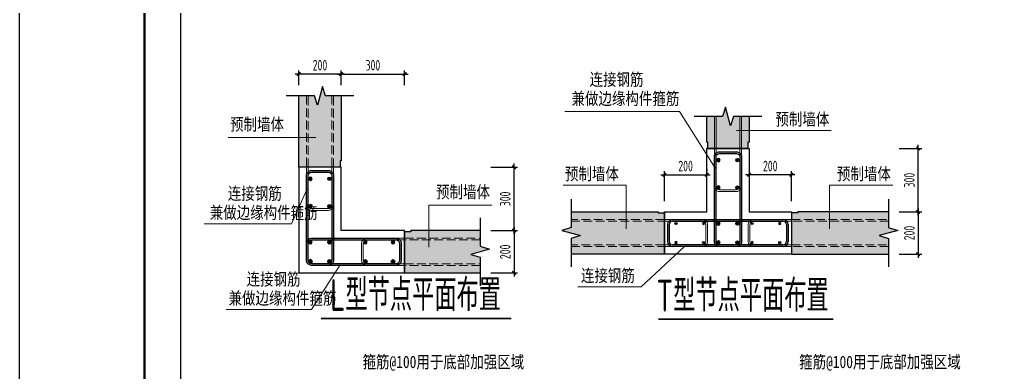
# Model space of a CAD drawing. Extents: x -85320 to 1679916, y -1321939 to 627.
# Drawn here: x 1203557 to 1231384, y -714867 to -704868 of the extents above; entities that cross this region are included whole.
import ezdxf
from ezdxf.enums import TextEntityAlignment as Align

# ---------------------------------------------------------------- set-up
doc = ezdxf.new("R2010")
doc.units = 0
doc.header["$LTSCALE"] = 1000
doc.linetypes.add('DASH', pattern=[0.35, 0.25, -0.1])
for name, color, linetype, lineweight in [('9柱筋', 6, 'Continuous', 13), ('9箍筋', 4, 'Continuous', 13), ('DIM', 3, 'Continuous', 0), ('S-DETL', 4, 'Continuous', 25), ('引出线', 20, 'Continuous', 13), ('构件-轮廓线', 7, 'Continuous', 30), ('纵文字', 30, 'Continuous', 18)]:
    doc.layers.add(name, color=color, linetype=linetype, lineweight=lineweight)
for name, color, linetype in [('BORDER', 7, 'Continuous'), ('s-detl-rein', 6, 'Continuous'), ('S-TITLE', 7, 'Continuous'), ('TEXT', 7, 'Continuous'), ('总说明下划线', 8, 'Continuous'), ('打印线框', 7, 'Continuous'), ('拉模', 7, 'Continuous')]:
    doc.layers.add(name, color=color, linetype=linetype)
doc.layers.add('钢筋填充', color=7, linetype='Continuous', true_color=0x737373)
doc.styles.add('0标准院仿宋0.8', font='', dxfattribs={"width": 0.8})
doc.styles.add('TSSD_Dimension', font='tssdeng.shx', dxfattribs={"width": 0.7, "bigfont": 'hztxt.shx'})
doc.styles.add('TSSD_Rein', font='Tssdeng.shx', dxfattribs={"width": 0.7, "bigfont": 'hztxt.shx'})
doc.styles.get('0标准院仿宋0.8').set_extended_font_data('FangSong_GB2312')
doc.dimstyles.new('TSSD_20_100', dxfattribs={"dimtxt": 300, "dimasz": 100, "dimexe": 100, "dimexo": 300, "dimgap": 100, "dimtad": 1, "dimdec": 0, "dimlfac": 0.2, "dimzin": 0, "dimdsep": 46, "dimtxsty": 'TSSD_Dimension', "dimblk": 'ARCHTICK', "dimblk1": 'ARCHTICK', "dimblk2": 'ARCHTICK', "dimcen": 0, "dimdle": 100, "dimclrt": 7, "dimadec": 0, "dimazin": 0, "dimtfac": 1, "dimtdec": 0, "dimtix": 1, "dimtmove": 2, "dimatfit": 3, "dimfxl": 1, "dimtolj": 1, "dimtzin": 0, "dimarcsym": 0})

# ---------------------------------------------------------------- blocks, each defined once
blk = doc.blocks.new('A$C63F51810')
at = {"layer": 's-detl-rein'}
h = blk.add_hatch(color=1, dxfattribs=at)
edge = h.paths.add_edge_path()
edge.add_arc((0, 0), 35, 0, 360)
at = {"layer": 's-detl-rein', "color": 4, "ltscale": 0.2}
blk.add_circle((0, 0), 35, dxfattribs=at)
blk = doc.blocks.new('_ArchTick')
at = {"color": 0, "linetype": 'ByBlock', "const_width": 0.4}
blk.add_lwpolyline([(-0.5, -0.5), (0.5, 0.5)], dxfattribs=at)
blk = doc.blocks.new('*D2923')
at = {"layer": 'Defpoints', "color": 0, "transparency": 16777216}
for p in [(1223033, -709268), (1223033, -709399), (1221833, -710318)]:
    blk.add_point(p, dxfattribs=at)
at = {"layer": 'DIM', "color": 0, "lineweight": -2, "transparency": 16777216}
for p, q in [((1221733, -709268), (1223133, -709268)), ((1221833, -710018), (1221833, -709168)), ((1223033, -709099), (1223033, -709168))]:
    blk.add_line(p, q, dxfattribs=at)
at = {"layer": 'DIM', "color": 0, "lineweight": -2, "transparency": 16777216, "xscale": 100, "yscale": 100, "zscale": 100, "rotation": 180}
blk.add_blockref('_ArchTick', (1221833, -709268), dxfattribs=at)
at = {"layer": 'DIM', "color": 0, "lineweight": -2, "transparency": 16777216, "xscale": 100, "yscale": 100, "zscale": 100}
blk.add_blockref('_ArchTick', (1223033, -709268), dxfattribs=at)
at = {"layer": 'DIM', "color": 7, "transparency": 16777216, "insert": (1222433, -709018), "char_height": 300, "attachment_point": 5, "style": 'TSSD_Dimension'}
blk.add_mtext('\\A1;200', dxfattribs=at)
blk = doc.blocks.new('*D2924')
at = {"layer": 'Defpoints', "color": 0, "transparency": 16777216}
for p in [(1224233, -709268), (1224233, -709393), (1225433, -710318)]:
    blk.add_point(p, dxfattribs=at)
at = {"layer": 'DIM', "color": 0, "lineweight": -2, "transparency": 16777216}
for p, q in [((1225533, -709268), (1224133, -709268)), ((1224233, -709093), (1224233, -709168)), ((1225433, -710018), (1225433, -709168))]:
    blk.add_line(p, q, dxfattribs=at)
at = {"layer": 'DIM', "color": 0, "lineweight": -2, "transparency": 16777216, "xscale": 100, "yscale": 100, "zscale": 100, "rotation": 180}
blk.add_blockref('_ArchTick', (1224233, -709268), dxfattribs=at)
at = {"layer": 'DIM', "color": 0, "lineweight": -2, "transparency": 16777216, "xscale": 100, "yscale": 100, "zscale": 100}
blk.add_blockref('_ArchTick', (1225433, -709268), dxfattribs=at)
at = {"layer": 'DIM', "color": 7, "transparency": 16777216, "insert": (1224833, -709018), "char_height": 300, "attachment_point": 5, "style": 'TSSD_Dimension'}
blk.add_mtext('\\A1;200', dxfattribs=at)
blk = doc.blocks.new('*D2925')
at = {"layer": 'Defpoints', "color": 0, "transparency": 16777216}
for p in [(1228188, -708518), (1229027, -708518), (1228188, -710318)]:
    blk.add_point(p, dxfattribs=at)
at = {"layer": 'DIM', "color": 0, "lineweight": -2, "transparency": 16777216}
for p, q in [((1229027, -710418), (1229027, -708418)), ((1228488, -708518), (1229127, -708518)), ((1228488, -710318), (1229127, -710318))]:
    blk.add_line(p, q, dxfattribs=at)
at = {"layer": 'DIM', "color": 0, "lineweight": -2, "transparency": 16777216, "xscale": 100, "yscale": 100, "zscale": 100}
for p, rotation in [((1229027, -708518), 90), ((1229027, -710318), 270)]:
    blk.add_blockref('_ArchTick', p, dxfattribs=dict(at, rotation=rotation))
at = {"layer": 'DIM', "color": 7, "transparency": 16777216, "insert": (1228777, -709418), "char_height": 300, "attachment_point": 5, "rotation": 90, "style": 'TSSD_Dimension'}
blk.add_mtext('\\A1;300', dxfattribs=at)
blk = doc.blocks.new('*D2926')
at = {"layer": 'Defpoints', "color": 0, "transparency": 16777216}
for p in [(1228188, -710318), (1228188, -711518), (1229027, -711518)]:
    blk.add_point(p, dxfattribs=at)
at = {"layer": 'DIM', "color": 0, "lineweight": -2, "transparency": 16777216}
for p, q in [((1228488, -710318), (1229127, -710318)), ((1229027, -710218), (1229027, -711618)), ((1228488, -711518), (1229127, -711518))]:
    blk.add_line(p, q, dxfattribs=at)
at = {"layer": 'DIM', "color": 0, "lineweight": -2, "transparency": 16777216, "xscale": 100, "yscale": 100, "zscale": 100}
for p, rotation in [((1229027, -710318), 90), ((1229027, -711518), 270)]:
    blk.add_blockref('_ArchTick', p, dxfattribs=dict(at, rotation=rotation))
at = {"layer": 'DIM', "color": 7, "transparency": 16777216, "insert": (1228777, -710918), "char_height": 300, "attachment_point": 5, "rotation": 90, "style": 'TSSD_Dimension'}
blk.add_mtext('\\A1;200', dxfattribs=at)
blk = doc.blocks.new('A$C5DD94B55')
at = {"layer": '钢筋填充'}
h = blk.add_hatch(color=1, dxfattribs=at)
edge = h.paths.add_edge_path()
edge.add_line((64, -40), (64, -440))
edge.add_arc((40, -440), 24, -90, 0, ccw=False)
edge.add_line((40, -464), (-40, -464))
edge.add_arc((-40, -440), 24, 180, 270, ccw=False)
edge.add_line((-64, -440), (-64, -40))
edge.add_arc((-40, -40), 24, 90, 180, ccw=False)
edge.add_line((-40, -16), (40, -16))
edge.add_arc((40, -40), 24, 0, 90, ccw=False)
edge = h.paths.add_edge_path(flags=16)
edge.add_line((56, -40), (56, -440))
edge.add_arc((40, -440), 16, -90, 0, ccw=False)
edge.add_line((40, -456), (-40, -456))
edge.add_arc((-40, -440), 16, 180, 270, ccw=False)
edge.add_line((-56, -440), (-56, -40))
edge.add_arc((-40, -40), 16, 90, 180, ccw=False)
edge.add_line((-40, -24), (40, -24))
edge.add_arc((40, -40), 16, 0, 90, ccw=False)
at = {"layer": '钢筋填充', "color": 4}
blk.add_lwpolyline([(64, -40), (64, -440, -0.414214), (40, -464), (-40, -464, -0.414214), (-64, -440), (-64, -40, -0.414214), (-40, -16), (40, -16, -0.414214)], format="xyb", close=True, dxfattribs=at)
blk.add_lwpolyline([(56, -40), (56, -440, -0.414214), (40, -456), (-40, -456, -0.414214), (-56, -440), (-56, -40, -0.414214), (-40, -24), (40, -24, -0.414214), (56, -40), (56, -40)], format="xyb", dxfattribs=at)
at = {"layer": '9柱筋', "color": 1, "yscale": 0.2285714000026928}
for p, xscale, zscale in [((-45, -55), -0.2285714000026928, 0.2285714), ((45, -55), 0.2285714000026928, 0.2285714000026928), ((-45, -185), -0.2285714000026928, 0.2285714), ((45, -185), 0.2285714000026928, 0.2285714000026928), ((-45, -355), -0.2285714000026928, 0.2285714), ((45, -355), 0.2285714000026928, 0.2285714000026928), ((-45, -445), -0.2285714000026928, 0.2285714), ((45, -445), 0.2285714000026928, 0.2285714000026928)]:
    blk.add_blockref('A$C63F51810', p, dxfattribs=dict(at, xscale=xscale, zscale=zscale))
blk = doc.blocks.new('*D2927')
at = {"layer": 'Defpoints', "color": 0, "transparency": 16777216}
for p in [(1214470, -706411), (1212670, -707026), (1214470, -707026)]:
    blk.add_point(p, dxfattribs=at)
at = {"layer": 'DIM', "color": 0, "lineweight": -2, "transparency": 16777216}
for p, q in [((1212570, -706411), (1214570, -706411)), ((1212670, -706726), (1212670, -706311)), ((1214470, -706726), (1214470, -706311))]:
    blk.add_line(p, q, dxfattribs=at)
at = {"layer": 'DIM', "color": 0, "lineweight": -2, "transparency": 16777216, "xscale": 100, "yscale": 100, "zscale": 100, "rotation": 180}
blk.add_blockref('_ArchTick', (1212670, -706411), dxfattribs=at)
at = {"layer": 'DIM', "color": 0, "lineweight": -2, "transparency": 16777216, "xscale": 100, "yscale": 100, "zscale": 100}
blk.add_blockref('_ArchTick', (1214470, -706411), dxfattribs=at)
at = {"layer": 'DIM', "color": 7, "transparency": 16777216, "insert": (1213570, -706161), "char_height": 300, "attachment_point": 5, "style": 'TSSD_Dimension'}
blk.add_mtext('\\A1;300', dxfattribs=at)
blk = doc.blocks.new('*D2928')
at = {"layer": 'Defpoints', "color": 0, "transparency": 16777216}
for p in [(1211470, -706411), (1211470, -707026), (1212670, -707026)]:
    blk.add_point(p, dxfattribs=at)
at = {"layer": 'DIM', "color": 0, "lineweight": -2, "transparency": 16777216}
for p, q in [((1212770, -706411), (1211370, -706411)), ((1211470, -706726), (1211470, -706311)), ((1212670, -706726), (1212670, -706311))]:
    blk.add_line(p, q, dxfattribs=at)
at = {"layer": 'DIM', "color": 0, "lineweight": -2, "transparency": 16777216, "xscale": 100, "yscale": 100, "zscale": 100, "rotation": 180}
blk.add_blockref('_ArchTick', (1211470, -706411), dxfattribs=at)
at = {"layer": 'DIM', "color": 0, "lineweight": -2, "transparency": 16777216, "xscale": 100, "yscale": 100, "zscale": 100}
blk.add_blockref('_ArchTick', (1212670, -706411), dxfattribs=at)
at = {"layer": 'DIM', "color": 7, "transparency": 16777216, "insert": (1212070, -706161), "char_height": 300, "attachment_point": 5, "style": 'TSSD_Dimension'}
blk.add_mtext('\\A1;200', dxfattribs=at)
blk = doc.blocks.new('*D2929')
at = {"layer": 'Defpoints', "color": 0, "transparency": 16777216}
for p in [(1216611, -709050), (1217571, -709050), (1216611, -710850)]:
    blk.add_point(p, dxfattribs=at)
at = {"layer": 'DIM', "color": 0, "lineweight": -2, "transparency": 16777216}
for p, q in [((1217571, -710950), (1217571, -708950)), ((1216911, -709050), (1217671, -709050)), ((1216911, -710850), (1217671, -710850))]:
    blk.add_line(p, q, dxfattribs=at)
at = {"layer": 'DIM', "color": 0, "lineweight": -2, "transparency": 16777216, "xscale": 100, "yscale": 100, "zscale": 100}
for p, rotation in [((1217571, -709050), 90), ((1217571, -710850), 270)]:
    blk.add_blockref('_ArchTick', p, dxfattribs=dict(at, rotation=rotation))
at = {"layer": 'DIM', "color": 7, "transparency": 16777216, "insert": (1217321, -709950), "char_height": 300, "attachment_point": 5, "rotation": 90, "style": 'TSSD_Dimension'}
blk.add_mtext('\\A1;300', dxfattribs=at)
blk = doc.blocks.new('*D2930')
at = {"layer": 'Defpoints', "color": 0, "transparency": 16777216}
for p in [(1216611, -710850), (1216611, -712050), (1217571, -712050)]:
    blk.add_point(p, dxfattribs=at)
at = {"layer": 'DIM', "color": 0, "lineweight": -2, "transparency": 16777216}
for p, q in [((1216911, -710850), (1217671, -710850)), ((1217571, -710750), (1217571, -712150)), ((1216911, -712050), (1217671, -712050))]:
    blk.add_line(p, q, dxfattribs=at)
at = {"layer": 'DIM', "color": 0, "lineweight": -2, "transparency": 16777216, "xscale": 100, "yscale": 100, "zscale": 100}
for p, rotation in [((1217571, -710850), 90), ((1217571, -712050), 270)]:
    blk.add_blockref('_ArchTick', p, dxfattribs=dict(at, rotation=rotation))
at = {"layer": 'DIM', "color": 7, "transparency": 16777216, "insert": (1217321, -711450), "char_height": 300, "attachment_point": 5, "rotation": 90, "style": 'TSSD_Dimension'}
blk.add_mtext('\\A1;200', dxfattribs=at)
blk = doc.blocks.new('A$C78CD3628')
at = {"layer": 'S-DETL'}
h = blk.add_hatch(color=8, dxfattribs=at)
h.dxf.hatch_style = 1
h.paths.add_polyline_path([(100, 150), (26, 150), (12, 106), (-12, 194), (-26, 150), (-100, 150), (-100, 30), (-95, 30), (-95, 0), (95, 0), (95, 30), (100, 30)])
at = {"layer": '9箍筋', "linetype": 'DASH'}
for points in [[(-64, 150), (-64, 0), (-56, 0), (-56, 150)], [(56, 150), (56, 0), (64, 0)], [(64, 0), (64, 150)]]:
    blk.add_lwpolyline(points, dxfattribs=at)
at = {"layer": '9箍筋'}
blk.add_lwpolyline([(64, 0), (64, -180, -0.414214), (40, -204), (-40, -204, -0.414214), (-64, -180), (-64, 0), (-56, 0), (-56, -180, 0.414214), (-40, -196), (40, -196, 0.414214), (56, -180), (56, 0), (64, 0)], format="xyb", dxfattribs=at)
at = {"layer": 'S-DETL'}
blk.add_lwpolyline([(160, 150), (26, 150), (12, 106), (-12, 194), (-26, 150), (-160, 150)], dxfattribs=at)
at = {"layer": '构件-轮廓线'}
blk.add_lwpolyline([(100, 150), (100, 30), (95, 30), (95, 0), (-95, 0), (-95, 30), (-100, 30), (-100, 150)], dxfattribs=at)
blk = doc.blocks.new('A$C179C7857')
at = {"layer": '钢筋填充'}
h = blk.add_hatch(color=1, dxfattribs=at)
h.paths.add_polyline_path([(29, 64.5, 0.413906), (5, 40.5), (5, -39.5, 0.414214), (29, -63.5), (551, -63.5, 0.414214), (575, -39.5), (575, 40.5, 0.414214), (551, 64.5)])
h.paths.add_polyline_path([(29, -55.5), (551, -55.5, 0.414214), (567, -39.5), (567, 40.5, 0.414214), (551, 56.5), (29, 56.5, 0.413837), (13, 40.5), (13, -39.5, 0.414214)], flags=16)
at = {"layer": '钢筋填充', "color": 4}
for p, q in [((29, 64.5), (551, 64.5)), ((29, 56.5), (551, 56.5)), ((5, 40.5), (5, -39.5)), ((13, 40.5), (13, -39.5)), ((567, 40.5), (567, -39.5)), ((575, 40.5), (575, -39.5)), ((551, -55.5), (29, -55.5)), ((29, -55.5), (29, -55.5)), ((551, -63.5), (29, -63.5)), ((551, -55.5), (551, -55.5))]:
    blk.add_line(p, q, dxfattribs=at)
for centre, radius, start, end in [((29, 40.5), 24, 90, 180), ((29, 40.5), 16, 90, 180), ((551, 40.5), 24, 0, 90), ((551, 40.5), 16, 0, 90), ((29, -39.5), 24, 180, 270), ((29, -39.5), 16, 180, 270), ((551, -39.5), 24, 270, 0), ((551, -39.5), 16, 270, 0)]:
    blk.add_arc(centre, radius, start, end, dxfattribs=at)
blk = doc.blocks.new('图框1')
at = {"layer": 'BORDER', "const_width": 50}
blk.add_lwpolyline([(1377779, -823089), (1377779, -783089), (1433679, -783089), (1433679, -823089)], close=True, dxfattribs=at)

msp = doc.modelspace()

# ---------------------------------------------------------------- hatches: boundary and pattern name
at = {"layer": 'S-DETL'}
h = msp.add_hatch(color=8, dxfattribs=at)
h.dxf.hatch_style = 1
h.paths.add_polyline_path([(1211913.607, -707026.443), (1211997.607, -707290.443), (1212141.607, -706762.443), (1212225.607, -707026.443), (1212669.607, -707026.443), (1212669.607, -708869.943), (1212639.607, -708869.943), (1212639.607, -709049.943), (1211469.607, -709049.943), (1211469.607, -707026.443)])
h = msp.add_hatch(color=8, dxfattribs=at)
h.dxf.hatch_style = 1
h.paths.add_polyline_path([(1219187.627, -711074.2), (1219451.627, -710990.2), (1218923.627, -710846.2), (1219187.627, -710762.2), (1219187.627, -710318.2), (1221652.627, -710318.2), (1221652.627, -710348.2), (1221832.627, -710348.2), (1221832.627, -711518.2), (1219187.627, -711518.2)])
h = msp.add_hatch(color=8, dxfattribs=at)
h.dxf.hatch_style = 1
h.paths.add_polyline_path([(1228187.627, -711074.2), (1227923.627, -710990.2), (1228451.627, -710846.2), (1228187.627, -710762.2), (1228187.627, -710318.2), (1225612.627, -710318.2), (1225612.627, -710348.2), (1225432.627, -710348.2), (1225432.627, -711518.2), (1228187.627, -711518.2)])
h = msp.add_hatch(color=8, dxfattribs=at)
h.dxf.hatch_style = 1
h.paths.add_polyline_path([(1216611.415, -711605.943), (1216347.415, -711521.943), (1216875.415, -711377.943), (1216611.415, -711293.943), (1216611.415, -710849.943), (1214649.607, -710849.943), (1214649.607, -710879.943), (1214469.607, -710879.943), (1214469.607, -712049.943), (1216611.415, -712049.943)])

# ---------------------------------------------------------------- linework, layer by layer
at = {"layer": '9箍筋', "linetype": 'DASH'}
for points in [[(1211685.607, -707026.443), (1211685.607, -709049.943), (1211733.578, -709049.943), (1211733.578, -707026.443)], [(1212405.636, -707026.443), (1212405.636, -709049.943), (1212453.607, -709049.943)], [(1212453.607, -709049.943), (1212453.607, -707026.443)], [(1219187.627, -710582.171), (1221832.627, -710582.171), (1221832.627, -710534.2)], [(1221832.627, -710534.2), (1219187.627, -710534.2)], [(1228187.627, -710582.171), (1225432.627, -710582.171), (1225432.627, -710534.2)], [(1225432.627, -710534.2), (1228187.627, -710534.2)], [(1216611.415, -711113.914), (1214469.607, -711113.914), (1214469.607, -711065.943)], [(1214469.607, -711065.943), (1216611.415, -711065.943)], [(1219187.627, -711302.2), (1221832.627, -711302.2), (1221832.627, -711254.229), (1219187.627, -711254.229)], [(1228187.627, -711302.2), (1225432.627, -711302.2), (1225432.627, -711254.229), (1228187.627, -711254.229)], [(1216611.415, -711833.943), (1214469.607, -711833.943), (1214469.607, -711785.971), (1216611.415, -711785.971)]]:
    msp.add_lwpolyline(points, dxfattribs=at)
at = {"layer": '9箍筋'}
for points in [[(1212453.607, -709049.943), (1212453.607, -710129.943, -0.414213562), (1212309.607, -710273.943), (1211829.607, -710273.943, -0.414213562), (1211685.607, -710129.943), (1211685.607, -709049.943), (1211733.578, -709049.943), (1211733.578, -710129.971, 0.414213562), (1211829.578, -710225.971), (1212309.636, -710225.971, 0.414213562), (1212405.636, -710129.971), (1212405.636, -709049.943), (1212453.607, -709049.943)], [(1221832.627, -710534.2), (1222912.627, -710534.2, -0.414213562), (1223056.627, -710678.2), (1223056.627, -711158.2, -0.414213562), (1222912.627, -711302.2), (1221832.627, -711302.2), (1221832.627, -711254.229), (1222912.655, -711254.229, 0.414213562), (1223008.655, -711158.229), (1223008.655, -710678.171, 0.414213562), (1222912.655, -710582.171), (1221832.627, -710582.171), (1221832.627, -710534.2)], [(1225432.627, -710534.2), (1224352.627, -710534.2, 0.414213562), (1224208.627, -710678.2), (1224208.627, -711158.2, 0.414213562), (1224352.627, -711302.2), (1225432.627, -711302.2), (1225432.627, -711254.229), (1224352.598, -711254.229, -0.414213562), (1224256.598, -711158.229), (1224256.598, -710678.171, -0.414213562), (1224352.598, -710582.171), (1225432.627, -710582.171), (1225432.627, -710534.2)], [(1214469.607, -711065.943), (1213389.607, -711065.943, 0.414213562), (1213245.607, -711209.943), (1213245.607, -711689.943, 0.414213562), (1213389.607, -711833.943), (1214469.607, -711833.943), (1214469.607, -711785.971), (1213389.578, -711785.971, -0.414213562), (1213293.578, -711689.971), (1213293.578, -711209.914, -0.414213562), (1213389.578, -711113.914), (1214469.607, -711113.914), (1214469.607, -711065.943)]]:
    msp.add_lwpolyline(points, format="xyb", dxfattribs=at)
at = {"layer": 'DIM'}
for p, q in [((1220749.85, -709562.498), (1220749.85, -710795.7)), ((1226515.404, -709562.498), (1226515.404, -710795.7)), ((1215152.636, -710124.24), (1215152.636, -711318.443))]:
    msp.add_line(p, q, dxfattribs=at)
for points in [[(1211956.339, -708208.24), (1209468.023, -708208.24)], [(1223875.627, -708013.498), (1226561.899, -708013.498)], [(1220749.85, -709562.498), (1218959.354, -709562.498)], [(1226515.404, -709562.498), (1228305.899, -709562.498)], [(1215152.636, -710124.24), (1216943.131, -710124.24)]]:
    msp.add_lwpolyline(points, dxfattribs=at)
at = {"layer": 'S-DETL'}
for points in [[(1213029.607, -707026.443), (1212225.607, -707026.443), (1212141.607, -706762.443), (1211997.607, -707290.443), (1211913.607, -707026.443), (1211109.607, -707026.443)], [(1219187.627, -709958.2), (1219187.627, -710762.2), (1218923.627, -710846.2), (1219451.627, -710990.2), (1219187.627, -711074.2), (1219187.627, -711878.2)], [(1228187.627, -709958.2), (1228187.627, -710762.2), (1228451.627, -710846.2), (1227923.627, -710990.2), (1228187.627, -711074.2), (1228187.627, -711878.2)], [(1216611.415, -710489.943), (1216611.415, -711293.943), (1216875.415, -711377.943), (1216347.415, -711521.943), (1216611.415, -711605.943), (1216611.415, -712409.943)]]:
    msp.add_lwpolyline(points, dxfattribs=at)
at = {"layer": 'S-TITLE', "const_width": 50}
for points in [[(1212099.412, -713337.506), (1217491.497, -713337.506)], [(1221660.235, -713356.746), (1226617.656, -713356.746)]]:
    msp.add_lwpolyline(points, dxfattribs=at)
at = {"layer": '引出线'}
for points in [[(1223278.409, -709090.05), (1222259.946, -707468.358), (1219008.476, -707468.358)], [(1211708.23, -709667.59), (1211261.884, -710655.911), (1208790.054, -710655.911)], [(1222409.805, -711288.447), (1221178.65, -712441.192), (1219380.895, -712441.192)], [(1212644.443, -711820.19), (1211831.509, -713083.685), (1209410.228, -713083.685)]]:
    msp.add_lwpolyline(points, dxfattribs=at)
at = {"layer": '总说明下划线', "color": 9}
msp.add_lwpolyline([(1231848.898, -726381.531), (1208123.574, -726381.531), (1208123.574, -704365.584), (1231848.898, -704365.584)], close=True, dxfattribs=at)
at = {"layer": '打印线框', "color": 1}
msp.add_lwpolyline([(1203556.881, -733421.28), (1203556.881, -673956.634), (1287656.881, -673956.634), (1287656.881, -733421.28)], close=True, dxfattribs=at)
at = {"layer": '构件-轮廓线'}
for points in [[(1212669.607, -707026.443), (1212669.607, -708869.943), (1212639.607, -708869.943), (1212639.607, -709049.943), (1211469.607, -709049.943), (1211469.607, -707026.443)], [(1225432.627, -711518.2), (1221832.627, -711518.2), (1221832.627, -710318.2), (1223032.627, -710318.2), (1223032.627, -708518.2), (1224232.627, -708518.2), (1224232.627, -710318.2), (1225432.627, -710318.2), (1225432.627, -711518.2)], [(1214469.607, -712049.943), (1214469.607, -710849.943), (1212669.607, -710849.943), (1212669.607, -709049.943), (1211469.607, -709049.943), (1211469.607, -712049.943), (1214469.607, -712049.943)], [(1219187.627, -710318.2), (1221652.627, -710318.2), (1221652.627, -710348.2), (1221832.627, -710348.2), (1221832.627, -711518.2), (1219187.627, -711518.2)], [(1228187.627, -710318.2), (1225612.627, -710318.2), (1225612.627, -710348.2), (1225432.627, -710348.2), (1225432.627, -711518.2), (1228187.627, -711518.2)], [(1216611.415, -710849.943), (1214649.607, -710849.943), (1214649.607, -710879.943), (1214469.607, -710879.943), (1214469.607, -712049.943), (1216611.415, -712049.943)]]:
    msp.add_lwpolyline(points, dxfattribs=at)

# ---------------------------------------------------------------- block references
at = {"layer": '9柱筋', "color": 30, "xscale": 6, "yscale": 6, "zscale": 6}
for name, p in [('A$C5DD94B55', (1223632.627, -708518.2)), ('A$C5DD94B55', (1212069.607, -709049.943)), ('A$C179C7857', (1221892.627, -710921.229))]:
    msp.add_blockref(name, p, dxfattribs=at)
at = {"layer": '9柱筋', "yscale": 0.8571427499409765}
for p, xscale, zscale, rotation in [((1222162.627, -710648.2), 0.8571427499409765, 0.8571427499409765, 89.99999999999999), ((1222942.627, -710648.2), -0.8571427499409765, 0.85714275, 270), ((1224322.627, -710648.2), 0.8571427499409765, 0.8571427499409765, 89.99999999999999), ((1225102.627, -710648.2), -0.8571427499409765, 0.85714275, 270), ((1222162.627, -711188.2), -0.8571427499409765, 0.85714275, 90), ((1222942.627, -711188.2), 0.8571427499409765, 0.8571427499409765, 270), ((1224322.627, -711188.2), -0.8571427499409765, 0.85714275, 90), ((1225102.627, -711188.2), 0.8571427499409765, 0.8571427499409765, 270)]:
    msp.add_blockref('A$C63F51810', p, dxfattribs=dict(at, xscale=xscale, zscale=zscale, rotation=rotation))
at = {"layer": '9柱筋', "color": 30, "xscale": 6, "yscale": 6, "zscale": 6, "rotation": 270}
msp.add_blockref('A$C5DD94B55', (1214469.607, -711449.943), dxfattribs=at)
at = {"layer": '拉模', "color": 3, "xscale": 1.415824915824916, "yscale": 1.415824915824916, "zscale": 1.415824915824916}
msp.add_blockref('图框1', (-743597.321, 433344.026), dxfattribs=at)
at = {"layer": '构件-轮廓线', "xscale": 6, "yscale": 6, "zscale": 6}
msp.add_blockref('A$C78CD3628', (1223632.627, -708518.2), dxfattribs=at)

# ---------------------------------------------------------------- texts
at = {"layer": 'TEXT', "style": 'TSSD_Rein', "width": 0.7}
for s, p in [('L型节点平面布置', (1214779.13, -713123.386)), ('T型节点平面布置', (1224049.199, -713142.626))]:
    msp.add_text(s, height=900, dxfattribs=at).set_placement(p, align=Align.CENTER)
at = {"layer": '纵文字', "style": '0标准院仿宋0.8', "width": 0.8}
for s, p in [('连接钢筋', (1219713.498, -706845.329)), ('兼做边缘构件箍筋', (1219200.225, -707386.286)), ('连接钢筋', (1209459.272, -710076.898)), ('连接钢筋', (1209991.807, -712504.671)), ('连接钢筋', (1219468.582, -712403.135))]:
    msp.add_text(s, height=350, dxfattribs=at).set_placement(p, align=Align.BOTTOM_LEFT)
for p in [(1210286.263, -707829.567), (1225743.659, -707684.824), (1219777.595, -709233.824), (1227487.659, -709233.824), (1216124.891, -709745.567)]:
    msp.add_text('预制墙体', height=350, dxfattribs=at).set_placement(p, align=Align.MIDDLE)
at = {"layer": '纵文字', "color": 6, "style": '0标准院仿宋0.8', "width": 0.8}
for p in [(1208945.999, -710617.855), (1209478.535, -713045.628)]:
    msp.add_text('兼做边缘构件箍筋', height=350, dxfattribs=at).set_placement(p, align=Align.BOTTOM_LEFT)
at = {"layer": '纵文字', "color": 1, "style": '0标准院仿宋0.8', "width": 0.8}
for p in [(1213276.965, -714850.072), (1225651.904, -714850.072)]:
    msp.add_text('箍筋@100用于底部加强区域', height=350, dxfattribs=at).set_placement(p, align=Align.BOTTOM_LEFT)

# ---------------------------------------------------------------- dimensions: what is measured, and where the dimension line sits
at = {"layer": 'DIM'}
for base, p1, p2, picture, middle in [((1211469.607, -706410.942), (1212669.607, -707026.443), (1211469.607, -707026.443), '*D2928', (1212069.607, -706160.942)), ((1224232.627, -709268.2), (1225432.627, -710318.2), (1224232.627, -709392.706), '*D2924', (1224832.627, -709018.2))]:
    dim = msp.add_linear_dim(base=base, p1=p1, p2=p2, dimstyle='TSSD_20_100', override={"dimlfac": 0.166667}, dxfattribs=at)
    dim.commit()
    dim.dimension.update_dxf_attribs({"geometry": picture, "text_midpoint": middle})
for base, p1, p2, angle, picture, middle in [((1214469.607, -706410.942), (1212669.607, -707026.443), (1214469.607, -707026.443), 180, '*D2927', (1213569.607, -706160.942)), ((1229026.553, -708518.2), (1228187.627, -710318.2), (1228187.627, -708518.2), 270, '*D2925', (1228776.553, -709418.2)), ((1217571.26, -709049.943), (1216611.415, -710849.943), (1216611.415, -709049.943), 270, '*D2929', (1217321.26, -709949.943)), ((1223032.627, -709268.2), (1221832.627, -710318.2), (1223032.627, -709399.458), 180, '*D2923', (1222432.627, -709018.2)), ((1229026.553, -711518.2), (1228187.627, -710318.2), (1228187.627, -711518.2), 90, '*D2926', (1228776.553, -710918.2)), ((1217571.26, -712049.943), (1216611.415, -710849.943), (1216611.415, -712049.943), 90, '*D2930', (1217321.26, -711449.943))]:
    dim = msp.add_linear_dim(base=base, p1=p1, p2=p2, angle=angle, dimstyle='TSSD_20_100', override={"dimlfac": 0.166667}, dxfattribs=at)
    dim.commit()
    dim.dimension.update_dxf_attribs({"geometry": picture, "text_midpoint": middle})

doc.saveas('drawing.dxf')
